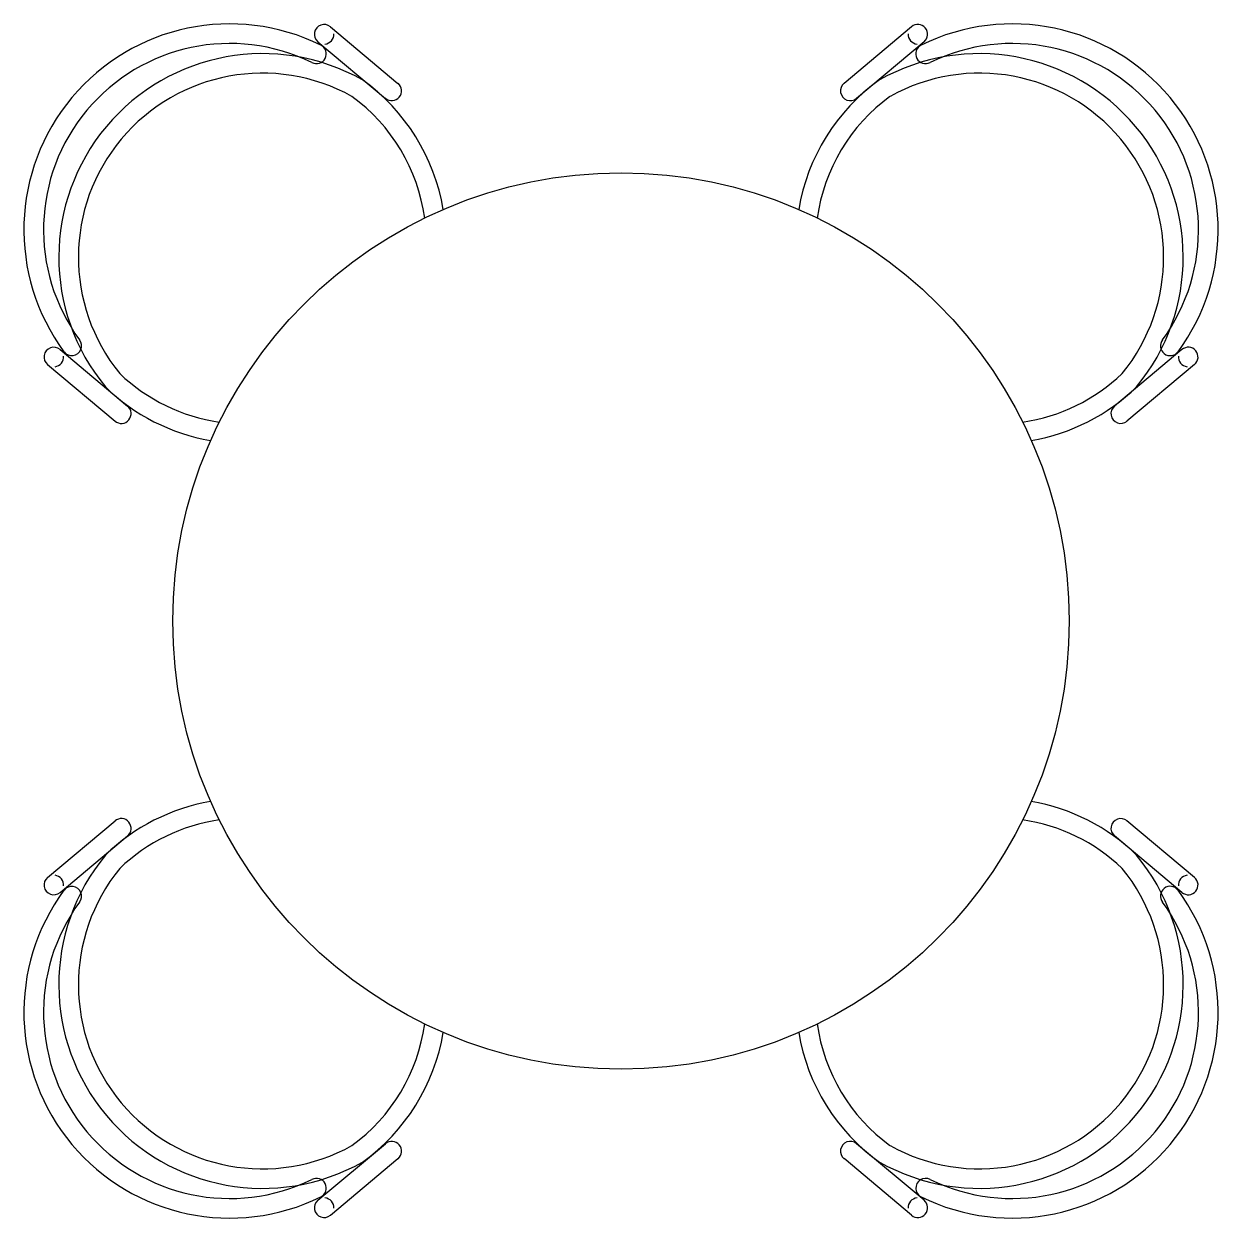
# Model space of a CAD drawing. Header units: millimetres. Extents: x 1516.93 to 1518.13, y 1334.73 to 1335.93.
import ezdxf

# ---------------------------------------------------------------- set-up
doc = ezdxf.new("R2010")
doc.units = ezdxf.units.MM
doc.layers.add('Varandas_e_Piscinas', color=2, linetype='Continuous')

msp = doc.modelspace()

# ---------------------------------------------------------------- linework, layer by layer
at = {"layer": 'Varandas_e_Piscinas'}
for p, q in [((1517.2413, 1335.9255), (1517.3091, 1335.8687)), ((1517.8247, 1335.9255), (1517.7569, 1335.8687)), ((1517.2286, 1335.9105), (1517.2965, 1335.8536)), ((1517.8373, 1335.9105), (1517.7695, 1335.8536)), ((1516.9698, 1335.6015), (1517.0376, 1335.5446)), ((1518.0962, 1335.6015), (1518.0284, 1335.5446)), ((1516.9572, 1335.5864), (1517.025, 1335.5296)), ((1518.1088, 1335.5864), (1518.041, 1335.5296)), ((1516.9572, 1335.0714), (1517.025, 1335.1282)), ((1518.1088, 1335.0714), (1518.041, 1335.1282)), ((1516.9698, 1335.0563), (1517.0376, 1335.1132)), ((1518.0962, 1335.0563), (1518.0284, 1335.1132)), ((1517.2286, 1334.7473), (1517.2965, 1334.8041)), ((1517.8373, 1334.7473), (1517.7695, 1334.8041)), ((1517.2413, 1334.7322), (1517.3091, 1334.7891)), ((1517.8247, 1334.7322), (1517.7569, 1334.7891))]:
    msp.add_line(p, q, dxfattribs=at)
msp.add_circle((1517.533, 1335.3289), 0.45, dxfattribs=at)
for centre, radius, start, end in [((1517.1402, 1335.7217), 0.2067, 63.7247, 216.3719), ((1517.235, 1335.918), 0.00983, 50.0483, 230.0483), ((1517.831, 1335.918), 0.00983, 309.9517, 129.9517), ((1517.9258, 1335.7217), 0.2067, 323.6281, 116.2753), ((1517.235, 1335.918), 0.00983, 273.9765, 2.8248), ((1517.831, 1335.918), 0.00983, 177.1752, 266.0235), ((1517.1402, 1335.7217), 0.187, 63.8468, 216.2498), ((1517.173, 1335.6941), 0.2044, 60.5614, 219.5351), ((1517.2272, 1335.8983), 0.00983, 242.5796, 62.5796), ((1517.893, 1335.6941), 0.2044, 320.4649, 119.4386), ((1517.8388, 1335.8983), 0.00983, 117.4204, 297.4204), ((1517.9258, 1335.7217), 0.187, 323.7502, 116.1532), ((1517.173, 1335.6941), 0.1848, 60.8981, 219.1985), ((1517.893, 1335.6941), 0.1848, 320.8015, 119.1019), ((1517.1557, 1335.7086), 0.2016, 9.533, 54.2444), ((1517.3028, 1335.8612), 0.00983, 230.0483, 50.0483), ((1517.9102, 1335.7086), 0.2016, 125.7556, 170.467), ((1517.7632, 1335.8612), 0.00983, 129.9517, 309.9517), ((1517.1557, 1335.7086), 0.1819, 7.8506, 53.9027), ((1517.9102, 1335.7086), 0.1819, 126.0973, 172.1494), ((1516.9816, 1335.6051), 0.00983, 217.5169, 37.5169), ((1518.0844, 1335.6051), 0.00983, 142.4831, 322.4831), ((1516.9635, 1335.5939), 0.00983, 50.0483, 230.0483), ((1518.1025, 1335.5939), 0.00983, 309.9517, 129.9517), ((1516.9635, 1335.5939), 0.00983, 277.2718, 6.1201), ((1518.1025, 1335.5939), 0.00983, 173.8799, 262.7282), ((1517.1557, 1335.7086), 0.1819, 226.1939, 261.7767), ((1517.9102, 1335.7086), 0.1819, 278.2233, 313.8061), ((1517.1557, 1335.7086), 0.2016, 225.8522, 260.0943), ((1517.9102, 1335.7086), 0.2016, 279.9057, 314.1478), ((1517.0313, 1335.5371), 0.00983, 230.0483, 50.0483), ((1518.0347, 1335.5371), 0.00983, 129.9517, 309.9517), ((1517.1557, 1334.9492), 0.2016, 99.9057, 134.1478), ((1517.9102, 1334.9492), 0.2016, 45.8522, 80.0943), ((1517.0313, 1335.1207), 0.00983, 309.9517, 129.9517), ((1517.1557, 1334.9492), 0.1819, 98.2233, 133.8061), ((1517.9102, 1334.9492), 0.1819, 46.1939, 81.7767), ((1518.0347, 1335.1207), 0.00983, 50.0483, 230.0483), ((1517.173, 1334.9637), 0.2044, 140.4649, 299.4386), ((1517.893, 1334.9637), 0.2044, 240.5614, 39.5351), ((1516.9635, 1335.0639), 0.00983, 129.9517, 309.9517), ((1516.9635, 1335.0639), 0.00983, 353.8799, 82.7282), ((1517.173, 1334.9637), 0.1848, 140.8015, 299.1019), ((1517.893, 1334.9637), 0.1848, 240.8981, 39.1985), ((1518.1025, 1335.0639), 0.00983, 97.2718, 186.1201), ((1518.1025, 1335.0639), 0.00983, 230.0483, 50.0483), ((1516.9816, 1335.0527), 0.00983, 322.4831, 142.4831), ((1518.0844, 1335.0527), 0.00983, 37.5169, 217.5169), ((1517.1402, 1334.9361), 0.2067, 143.6281, 296.2753), ((1517.9258, 1334.9361), 0.2067, 243.7247, 36.3719), ((1517.1402, 1334.9361), 0.187, 143.7502, 296.1532), ((1517.9258, 1334.9361), 0.187, 243.8468, 36.2498), ((1517.1557, 1334.9492), 0.1819, 306.0973, 352.1494), ((1517.1557, 1334.9492), 0.2016, 305.7556, 350.467), ((1517.9102, 1334.9492), 0.2016, 189.533, 234.2444), ((1517.9102, 1334.9492), 0.1819, 187.8506, 233.9027), ((1517.3028, 1334.7966), 0.00983, 309.9517, 129.9517), ((1517.7632, 1334.7966), 0.00983, 50.0483, 230.0483), ((1517.2272, 1334.7595), 0.00983, 297.4204, 117.4204), ((1517.8388, 1334.7595), 0.00983, 62.5796, 242.5796), ((1517.235, 1334.7398), 0.00983, 129.9517, 309.9517), ((1517.235, 1334.7398), 0.00983, 357.1752, 86.0235), ((1517.831, 1334.7398), 0.00983, 93.9765, 182.8248), ((1517.831, 1334.7398), 0.00983, 230.0483, 50.0483)]:
    msp.add_arc(centre, radius, start, end, dxfattribs=at)

doc.saveas('drawing.dxf')
